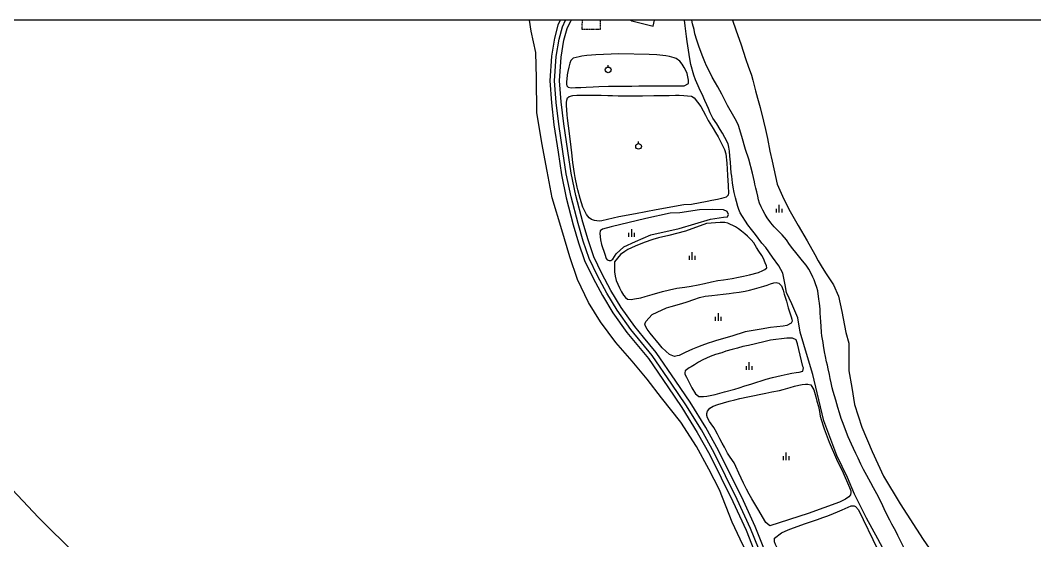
# Model space of a CAD drawing. Header units: millimetres. Extents: x 0 to 945143, y -500 to 526502.
# Drawn here: x 221235 to 487704, y 389313 to 526002 of the extents above; entities that cross this region are included whole.
import ezdxf

# ---------------------------------------------------------------- set-up
doc = ezdxf.new("R2010")
doc.units = ezdxf.units.MM
doc.linetypes.add('ANYANG3', pattern=[3, 2, -1])
doc.linetypes.add('DASHDOT', pattern=[1, 0.5, -0.25, 0, -0.25])
for name, color, linetype in [('AAA004', 7, 'ANYANG3'), ('ADA030', 1, 'Continuous'), ('DAA002', 3, 'Continuous'), ('DAA003', 3, 'Continuous'), ('J-동경계선', 9, 'DASHDOT'), ('현황', 7, 'Continuous')]:
    doc.layers.add(name, color=color, linetype=linetype)

# ---------------------------------------------------------------- blocks, each defined once
blk = doc.blocks.new('DAA002')
at = {"layer": 'DAA002', "color": 7}
for points in [[(-0.75, 0), (-0.75, -1)], [(0, 1), (0, -1)], [(0.75, 0), (0.75, -1)]]:
    blk.add_lwpolyline(points, dxfattribs=at)
blk = doc.blocks.new('DAA003')
at = {"layer": 'DAA003'}
blk.add_lwpolyline([(0, 0.75), (0, 1.25)], dxfattribs=at)
blk.add_circle((0, 0), 0.75, dxfattribs=at)

msp = doc.modelspace()

# ---------------------------------------------------------------- linework, layer by layer
at = {"layer": 'AAA004', "extrusion": (0.000761888, -0.001614, 0.999998), "elevation": -72244, "flags": 128}
msp.add_lwpolyline([(373621, 525886), (373603, 523435), (368917, 523468), (368934, 525886)], dxfattribs=at)
at = {"layer": 'ADA030', "extrusion": (0.000761888, -0.001614, 0.999998), "elevation": -72244, "flags": 128}
for points in [[(363093, 525886), (362498, 524646), (361575, 521208), (360817, 516503), (360366, 509999), (360807, 504206), (361485, 498392), (362565, 491226), (363429, 485315), (364701, 479241), (366555, 472129), (367964, 467452), (369539, 462815), (371736, 458174), (374210, 453613), (376965, 449076), (380648, 443899), (386279, 437088), (391387, 429620), (395074, 424158), (399118, 417652), (402397, 411724), (405354, 405677), (408475, 399487), (411933, 391935), (413973, 386811), (415971, 380750), (417315, 376448), (418365, 372287), (419853, 366537), (421816, 360475), (423441, 355202), (424173, 351751), (424349, 348832), (424074, 345401), (422899, 341916), (421462, 339158), (420178, 336894), (417586, 334302), (414620, 332398), (410951, 329949), (406611, 327799), (402282, 325681), (396727, 323262), (391768, 321084), (387484, 319259), (383224, 317174), (377422, 313458)], [(621177, 334355), (618122, 332919), (614750, 331897), (611275, 331393), (605612, 331316), (600042, 331026), (595532, 330987), (591232, 330998), (587166, 330909), (582947, 330276), (579291, 329447), (575171, 328183), (570767, 326644), (565802, 324460), (560611, 321914), (553440, 318146), (545782, 313867), (538466, 309227), (531829, 304720), (524073, 299820), (520159, 297508), (517549, 296361), (516442, 296080), (514937, 295968), (513194, 295967), (510557, 296330), (507540, 297026), (503459, 298034), (497369, 298664), (487096, 300086), (477098, 301047), (473258, 301288), (472860, 301479), (472711, 301888), (474777, 303725), (476877, 305669), (478975, 308619), (480849, 311963), (482885, 315398), (484832, 319440), (481682, 320671), (479355, 315735), (477536, 311812), (475678, 309265), (474089, 307441), (471975, 305722), (469429, 303971), (466491, 302071), (464698, 301254), (462200, 300628), (458515, 300332), (455119, 300269), (450858, 300703), (446335, 301388), (441777, 302500), (437253, 303709), (433621, 305022), (428829, 306476), (423679, 308287), (418450, 309751), (413166, 310578), (409154, 311133), (403894, 311556), (398395, 311980), (393640, 312173), (389000, 312041), (385683, 311961), (383639, 312006), (382748, 312764), (382633, 313446), (384454, 314908), (388556, 316915), (392791, 318719), (397759, 320902), (403363, 323342), (407749, 325488), (412243, 327715), (416031, 330243), (418338, 331482), (421043, 333283), (423451, 336316), (425954, 340034), (427153, 343490), (427322, 348523), (426943, 351947), (426331, 353989), (425936, 355850), (424272, 361251), (422327, 367257), (420861, 372925), (419795, 377148), (418424, 381537), (416395, 387692), (414303, 392948), (410797, 400604), (407661, 406823), (404682, 412914), (401340, 418957), (397236, 425560), (393518, 431067), (388339, 438639), (384981, 442701), (382693, 445468), (379119, 450493), (376445, 454896), (374033, 459340), (371930, 463783), (370417, 468238), (369035, 472826), (367209, 479830), (365966, 485766), (365113, 491604), (364039, 498733), (363372, 504453), (362949, 510008), (363378, 516209), (364097, 520668), (364924, 523747), (365869, 525719), (366054, 525886)]]:
    msp.add_lwpolyline(points, dxfattribs=at)
at = {"layer": 'J-동경계선', "color": 2, "linetype": 'Continuous', "lineweight": -3}
msp.add_lwpolyline([(0, 0), (945143, 0), (945143, 526002), (0, 526002)], close=True, dxfattribs=at)
at = {"layer": '현황', "extrusion": (0.000761888, -0.001614, 0.999998), "elevation": -72244}
for points in [[(470441, 291455), (469958, 292310), (469288, 307763), (468509, 310971), (466392, 314362), (463436, 319717), (461335, 322899), (459629, 325308), (457193, 327417), (454924, 328915), (452472, 330419), (449339, 331773), (446331, 333486), (443536, 336547), (440047, 340945), (436903, 346390), (434001, 352240), (430614, 357832), (427966, 363165), (424739, 368979), (421858, 374952), (415098, 380732), (411090, 388126), (408323, 394064), (404932, 402565), (402146, 408011), (398930, 413950), (394767, 420370), (389717, 426704), (385978, 431628), (381979, 436372), (377735, 441276), (373669, 446707), (370551, 451727), (367672, 457786), (365605, 463785), (363502, 470868), (360967, 479240), (359649, 486274), (358292, 493735), (356953, 501649), (356867, 510657), (356714, 517427), (355490, 522991), (355064, 525886)], [(621181, 330075), (615128, 329432), (611120, 329114), (605630, 329045), (599818, 328908), (594922, 328909), (590809, 328905), (586402, 328845), (582354, 328272), (580526, 327858), (576102, 326597), (571774, 325317), (566854, 323059), (561500, 320431), (554844, 316843), (547534, 312782), (538824, 307237), (533075, 303191), (525418, 298404), (522250, 296334), (520226, 295269), (518255, 294577), (516551, 294071), (515195, 293789), (512950, 293623), (509288, 293798), (502212, 295128), (488394, 297037), (477349, 298449), (472643, 298794), (466309, 298791), (460308, 298546), (453945, 298648), (449991, 298941), (445110, 299652), (440530, 300383), (435654, 301656), (428916, 303715), (424027, 305460), (418982, 307216), (413592, 308353), (409330, 309006), (404763, 309369), (403016, 309602), (398213, 309940), (393873, 310055), (389574, 309970), (386132, 309703), (383180, 309347), (381824, 309116), (380823, 309244), (380183, 309790), (379857, 310606), (379890, 311723), (381126, 313782), (382179, 314881), (384246, 316240), (388020, 318087), (392279, 319901), (397243, 322082), (402822, 324512), (407180, 326644), (411597, 328832), (415326, 331320), (417962, 332892), (419315, 333793), (421815, 336605), (424427, 340975), (425614, 344445), (425835, 348677), (425558, 351849), (425252, 352870), (424689, 355526), (423044, 360863), (421090, 366897), (419613, 372606), (418555, 376798), (417197, 381144), (415184, 387251), (413118, 392442), (409636, 400046), (406507, 406250), (403539, 412319), (400229, 418304), (396155, 424859), (392452, 430343), (387309, 437863), (381671, 444683), (378042, 449784), (375328, 454255), (372885, 458757), (370734, 463299), (369190, 467845), (367795, 472477), (365955, 479536), (364698, 485540), (363839, 491415), (362762, 498563), (362090, 504330), (361658, 510004), (362097, 516356), (362836, 520938), (363711, 524197), (364521, 525886)], [(381709, 525886), (381922, 525778), (387518, 524385), (387867, 525886)], [(458952, 325894), (459207, 328999), (461004, 332065), (464841, 335943), (467020, 339109), (467972, 342781), (467978, 346546), (467078, 348998), (466517, 350269), (465865, 351642), (465557, 352516), (465063, 354406), (464716, 355848), (464284, 357256), (463705, 358799), (463184, 359911), (462430, 361170), (461227, 362678), (460283, 363524), (458928, 364664), (457942, 366013), (456997, 368203), (456656, 369145), (455935, 371064), (454347, 374263), (450262, 382745), (446576, 389718), (443567, 395147), (440430, 401415), (438553, 405841), (435801, 411600), (432372, 420663), (430579, 428031), (429443, 432873), (428050, 437522), (426162, 443930), (425527, 447774), (423969, 451405), (422519, 454349), (422189, 456428), (421562, 459442), (420522, 461371), (418896, 463628), (417094, 466168), (416057, 467370), (414451, 469592), (413376, 470942), (412411, 472121), (411768, 473108), (410986, 474344), (410417, 475320), (410001, 476171), (409752, 476988), (409440, 478293), (409188, 479281), (408822, 480678), (408572, 482029), (408397, 483221), (408189, 484936), (408056, 485810), (407917, 487162), (407824, 488593), (407716, 490200), (407615, 491483), (407451, 492574), (407234, 493402), (406401, 495138), (405782, 496216), (405147, 497237), (404220, 498678), (403219, 500220), (402541, 501582), (402046, 502717), (401623, 503681), (401124, 504850), (400374, 506507), (399884, 507471), (399317, 508629), (398681, 510217), (398205, 511455), (397408, 514293), (397148, 515791), (396839, 518029), (396498, 520322), (396260, 521594), (395963, 524422), (395798, 525886)], [(408359, 525886), (409243, 523389), (410668, 519439), (411153, 517736), (411884, 515574), (412490, 513820), (413331, 511454), (413737, 510177), (414455, 507333), (414973, 505425), (415623, 502973), (416497, 499431), (417047, 497234), (417609, 494833), (418174, 491478), (418792, 488872), (420106, 482871), (421823, 478922), (423495, 475655), (425657, 472030), (427997, 467929), (430021, 464401), (430902, 462676), (431937, 460992), (432979, 459273), (434889, 456375), (436261, 453437), (437067, 449383), (438187, 443882), (438944, 441049), (438914, 437670), (438896, 433785), (439681, 429407), (440462, 424934), (442378, 419020), (445018, 412602), (448003, 406184), (452385, 398890), (458448, 389493), (463346, 382396), (465212, 379282), (465380, 378192), (465146, 377794), (463807, 376621), (461242, 375937), (460106, 375910), (459480, 376251), (458558, 377335), (458164, 377958), (457095, 379739), (456444, 381124), (455633, 382763), (454283, 385384), (453416, 387376), (451815, 390576), (451282, 391665), (450223, 393548), (449666, 394626), (448601, 396770), (447826, 398319), (447081, 400038), (446315, 401543), (445402, 403074), (444669, 404402), (443669, 406359), (442821, 407942), (442078, 409320), (441355, 410880), (440780, 412117), (440168, 413456), (439655, 414591), (438756, 416503), (437833, 419011), (437422, 420021), (436906, 421315), (436477, 422779), (436033, 424164), (435482, 426140), (435154, 427252), (434830, 428376), (434569, 429386), (434303, 430703), (434068, 431805), (433826, 432895), (433530, 434314), (433303, 435290), (433074, 436199), (432775, 437584), (432567, 438765), (432273, 440434), (432159, 441252), (431874, 443012), (431781, 443920), (431685, 445556), (431620, 446714), (431524, 447918), (431430, 448986), (431372, 450031), (431206, 451564), (431091, 452677), (430773, 454789), (430539, 455686), (430205, 456685), (429824, 457695), (429484, 458433), (428918, 459579), (428405, 460475), (427682, 461575), (426801, 462698), (426070, 463605), (425051, 464863), (424257, 465827), (423357, 467029), (422519, 468186), (421412, 469523), (420091, 470828), (419308, 471656), (418417, 472722), (417477, 474003), (416930, 474876), (416308, 476011), (415863, 476896), (415487, 477838), (415234, 478769), (415026, 479700), (414741, 480801), (414492, 481800), (414272, 482811), (414145, 483446), (413629, 485729), (412654, 489430), (411831, 491972), (410841, 495361), (409925, 498210), (409420, 499379), (408703, 500604), (407063, 503537), (405553, 506498), (404540, 508398), (403884, 509442), (403076, 510917), (402423, 512233), (401546, 513901), (401075, 514933), (400414, 516704), (399554, 519076), (399013, 520637), (398489, 522362), (398262, 523441), (397910, 524985), (397649, 525886)], [(177498, 376825), (191197, 360775), (192132, 360761), (207668, 374905), (220026, 385876), (220561, 386051), (224975, 382876), (229996, 377481), (231284, 376938), (232489, 377403), (235258, 379867), (236763, 381500), (237253, 382649), (237015, 383723), (235900, 385566), (226039, 395324), (213525, 408508), (209325, 412944), (208067, 413538), (205962, 413646), (204214, 413782), (201684, 414022), (199512, 413931), (196862, 412596), (188273, 406837), (183709, 403858), (183553, 403004), (184127, 401744), (189632, 394266), (189698, 393468), (189245, 392839), (177493, 382429)]]:
    msp.add_lwpolyline(points, dxfattribs=at)
for points in [[(378516, 517036), (372478, 516789), (371297, 516707), (370116, 516609), (368810, 516438), (368117, 516329), (366517, 515916), (365933, 515297), (365640, 514592), (365353, 513547), (365130, 512433), (364974, 511535), (364824, 510433), (364776, 509831), (364753, 509081), (364845, 508655), (365210, 508279), (366016, 508188), (367107, 508222), (368527, 508268), (369907, 508331), (371781, 508415), (373229, 508483), (375785, 508577), (377591, 508600), (379721, 508605), (381970, 508601), (383776, 508635), (386025, 508640), (387678, 508644), (389808, 508649), (391342, 508652), (393392, 508648), (395698, 508655), (396784, 509288), (396827, 510174), (396756, 510639), (396442, 511911), (396102, 512660), (395710, 513454), (395153, 514384), (394515, 515189), (393594, 515811), (393094, 515982), (391798, 516396), (390820, 516594), (388491, 516785), (386514, 516913)], [(378532, 474289), (374070, 473218), (373378, 473165), (372139, 473290), (371378, 473530), (370752, 474018), (369984, 474894), (369546, 475711), (369077, 476789), (368324, 479082), (367708, 481330), (367559, 482068), (367022, 484566), (366872, 485679), (366415, 488495), (366134, 491061), (365963, 492594), (365525, 496149), (365017, 500181), (364944, 501089), (364784, 503577), (364795, 504315), (364856, 504928), (365015, 505503), (365456, 505886), (366398, 506158), (367489, 506248), (368954, 506251), (370141, 506246), (371998, 506232), (373873, 506192), (375583, 506145), (376821, 506115), (378309, 506068), (380155, 506071), (381711, 506058), (383313, 506061), (384739, 506073), (387692, 506113), (388885, 506124), (390532, 506170), (391770, 506173), (393360, 506184), (394383, 506178), (395564, 506135), (396530, 506068), (397610, 505915), (398303, 505539), (400043, 503246), (401243, 500989), (401954, 499604), (402405, 498833), (403310, 497461), (403938, 496428), (404582, 495237), (405104, 494227), (405789, 492991), (406279, 491924), (406640, 490789), (406912, 488370), (407024, 485201), (407124, 483758), (407212, 482577), (407256, 481816), (407289, 481055), (407291, 480578), (407206, 479942), (406667, 479455), (405441, 479068), (404442, 478840), (402943, 478572), (401682, 478318), (397595, 477521), (395607, 477377), (388363, 476125), (382884, 475086)], [(391970, 475232), (385634, 473861), (376501, 471604), (374253, 471017), (373605, 470562), (373502, 469909), (373706, 468194), (373970, 467013), (374800, 464419), (375178, 463324), (375432, 462984), (375937, 462779), (376426, 462809), (376963, 463151), (377825, 464533), (379856, 466370), (382902, 467773), (386920, 469525), (394328, 471176), (402569, 473684), (405999, 474150), (407032, 474273), (407318, 474889), (406958, 475642), (406042, 476124), (403009, 476208), (399738, 476080), (394577, 475307)], [(401569, 472526), (395985, 470471), (391648, 469376), (388924, 468725), (387459, 468353), (385189, 467550), (382829, 466516), (380843, 465669), (380049, 465179), (378992, 464348), (377420, 462456), (377364, 461809), (377353, 460763), (377421, 459821), (377569, 458662), (377856, 457584), (378703, 455575), (379217, 454543), (379762, 453681), (380233, 453057), (380779, 452629), (381768, 452553), (382665, 452696), (384254, 453002), (385441, 453312), (387314, 453878), (390010, 454646), (391832, 455094), (393774, 455497), (395835, 455809), (397521, 456090), (399395, 456432), (401030, 456770), (402836, 457160), (404561, 457517), (406043, 457732), (408309, 458102), (409961, 458423), (411221, 458685), (412879, 459019), (415217, 459686), (416341, 460155), (416886, 460395), (417373, 460908), (417282, 461425), (416973, 462196), (416484, 463308), (416064, 464068), (415270, 465248), (414719, 466178), (413967, 467426), (413259, 468242), (412324, 469147), (411606, 469815), (410730, 470513), (409933, 471130), (409148, 471648), (407124, 472586), (406374, 472767), (405102, 472802)], [(408170, 442942), (404128, 441748), (403129, 441409), (402017, 441055), (400348, 440465), (399179, 440023), (397852, 439470), (396932, 439069), (395923, 438605), (394334, 437864), (393846, 437713), (393142, 437583), (391800, 438068), (389906, 439827), (389181, 440700), (388425, 441720), (387551, 442786), (386752, 443716), (385974, 444782), (385525, 445519), (385380, 446087), (385628, 446752), (387294, 448576), (388553, 449256), (391027, 450329), (392219, 450714), (395023, 451478), (396476, 451969), (398201, 452583), (399716, 453050), (401181, 453390), (402987, 453621), (405934, 453954), (407456, 454124), (408671, 454259), (410101, 454474), (411702, 454779), (412872, 455044), (414143, 455370), (415347, 455684), (416573, 456029), (417458, 456301), (418379, 456628), (419219, 456928), (419855, 457016), (420514, 456835), (421213, 456123), (421679, 454988), (421970, 453989), (422304, 452934), (422551, 452082), (422979, 450356), (423312, 449289), (423499, 448790), (423765, 448007), (423969, 447428), (424021, 446877), (423756, 446377), (422663, 445702), (421697, 445577), (418341, 445175), (415945, 444778), (411664, 444097)], [(416634, 441390), (412581, 440497), (411127, 440174), (409663, 439783), (408300, 439431), (406666, 438947), (405576, 438583), (403930, 438081), (402534, 437571), (400571, 436706), (399425, 436063), (398370, 435415), (397542, 434904), (396963, 434569), (396272, 434116), (395932, 433791), (395815, 433297), (395878, 432979), (396270, 432162), (396824, 431084), (397665, 429371), (398623, 427806), (398962, 427486), (399514, 427110), (400752, 427080), (401638, 427170), (403829, 427560), (406315, 428286), (409006, 429041), (410141, 429360), (411588, 429833), (413189, 430332), (414545, 430768), (416134, 431286), (417224, 431649), (418870, 432050), (420062, 432300), (421141, 432552), (422731, 432930), (424002, 433184), (425058, 433348), (425853, 433465), (426864, 433757), (426987, 434580), (426879, 434989), (425484, 440938), (425137, 441928), (424108, 442401), (422608, 442396), (418350, 441867)], [(439135, 403150), (439444, 402265), (439478, 401901), (439366, 401231), (438972, 400721), (438019, 400139), (436505, 399355), (428242, 396357), (418213, 393064), (417159, 393998), (415033, 397606), (413458, 400237), (412793, 401440), (412077, 402745), (411301, 404322), (410051, 406954), (409260, 408702), (408771, 409609), (407753, 411163), (407099, 412218), (406263, 413761), (405652, 414805), (405058, 415939), (404433, 417199), (403853, 418288), (403433, 418935), (402760, 419899), (402359, 420545), (401847, 421475), (401613, 422066), (401635, 422588), (401839, 423236), (402412, 423990), (403308, 424576), (404511, 425003), (406044, 425454), (407485, 425835), (408995, 426237), (410307, 426544), (412367, 426967), (413679, 427264), (415774, 427655), (417113, 427981), (418709, 428297), (420690, 428651), (421701, 428925), (423517, 429441), (424663, 429774), (425810, 430027), (426673, 430215), (427513, 430353), (428127, 430348), (428911, 430172), (429727, 428834), (430228, 427005), (430567, 425825), (430924, 424452), (431189, 423145), (431440, 421919), (432150, 419411), (432465, 418570), (433798, 415061), (435666, 410592), (437475, 407012)], [(448771, 381418), (448994, 380526), (448927, 380066), (448631, 379515), (448088, 378921), (431194, 371028), (429936, 372721), (429347, 373640), (428850, 374411), (428076, 375625), (427357, 376589), (426188, 378165), (425388, 379242), (424225, 380762), (423423, 381851), (422448, 383257), (421729, 384403), (421049, 385491), (420104, 387307), (419703, 388181), (419411, 388867), (419440, 389838), (421288, 391279), (422196, 391719), (423399, 392222), (424647, 392704), (427246, 393621), (430720, 394804), (432104, 395290), (433421, 395769), (434874, 396318), (435963, 396763), (437211, 397332), (439538, 398393), (440293, 398355), (440725, 398142), (441484, 397285), (446432, 386959), (448160, 382871)]]:
    msp.add_lwpolyline(points, close=True, dxfattribs=at)

# ---------------------------------------------------------------- block references
at = {"layer": 'DAA002', "extrusion": (0.000761888, -0.001614, 0.999998), "xscale": 1000, "yscale": 1000, "zscale": 1000, "rotation": 359.9989408490567}
for p in [(420575, 476385, -72244), (381812, 470028, -72244), (397731, 463987, -72244), (404602, 447983, -72244), (412702, 435063, -72244), (412702, 435063, -72244), (412702, 435063, -72244), (412702, 435063, -72244), (422407, 411361, -72244)]:
    msp.add_blockref('DAA002', p, dxfattribs=at)
at = {"layer": 'DAA003', "extrusion": (0.000761888, -0.001614, 0.999998), "xscale": 1000, "yscale": 1000, "zscale": 1000, "rotation": 359.9989408490567}
for p in [(375712, 512863, -72244), (383690, 492772, -72244)]:
    msp.add_blockref('DAA003', p, dxfattribs=at)

doc.saveas('drawing.dxf')
